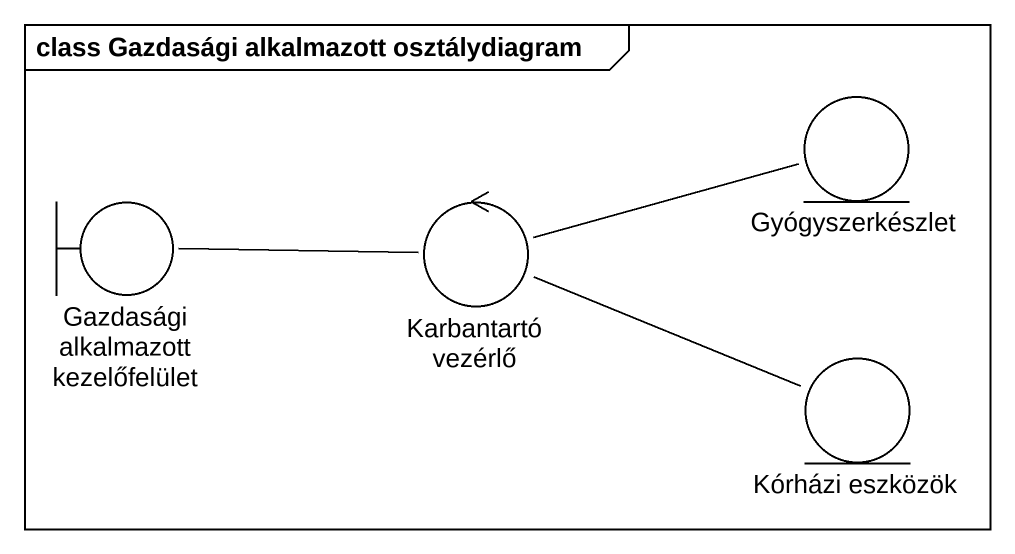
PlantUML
@startuml
mainframe class Gazdasági alkalmazott osztálydiagram
entity Gyógyszerkészlet
boundary "Gazdasági alkalmazott kezelőfelület" as Gazdasági_alkalmazott
control "Karbantartó vezérlő" as Karbantartó_vezérlő
entity "Kórházi eszközök" as Kórházi_eszközök
Gazdasági_alkalmazott -right- Karbantartó_vezérlő
Karbantartó_vezérlő -right- Gyógyszerkészlet
Karbantartó_vezérlő -right- Kórházi_eszközök
@enduml
